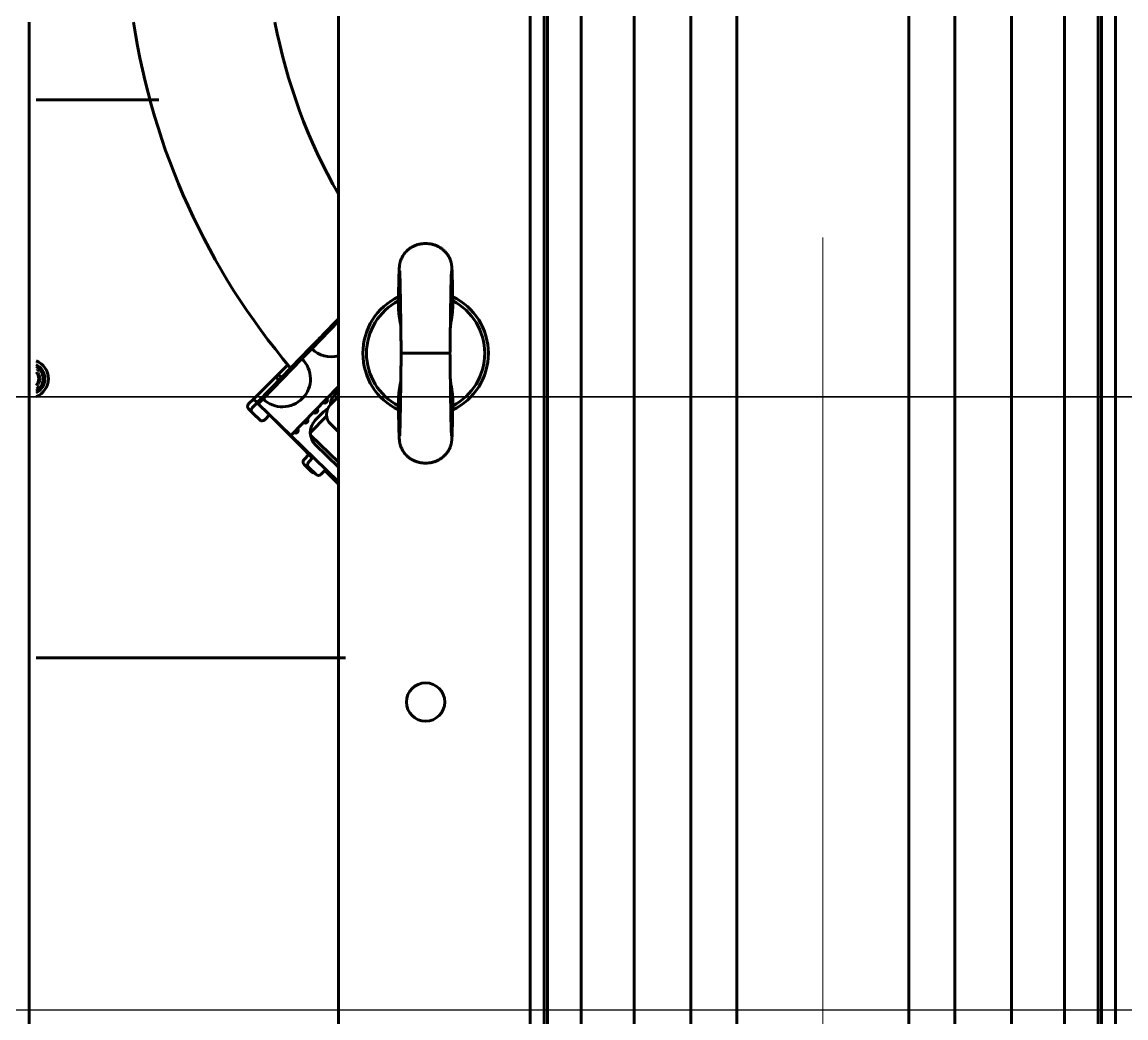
# Model space of a CAD drawing. Header units: millimetres. Extents: x 0 to 1680, y 0 to 594.
# Drawn here: x 114.02 to 119.78, y 458.94 to 464.13 of the extents above; entities that cross this region are included whole.
import ezdxf

# ---------------------------------------------------------------- set-up
doc = ezdxf.new("R2010")
doc.units = ezdxf.units.MM
for name, pattern in [('K5LT32792', [0]), ('K5LT32794', [0]), ('K5LT_AXLED', [13.35, 8.85, -1.5, 1.5, -1.5]), ('K5LT_BASIC', [0]), ('K5LT_REINFORCED', [0])]:
    doc.linetypes.add(name, pattern=pattern)
doc.layers.add('Системный слой', color=7, linetype='Continuous')

# ---------------------------------------------------------------- blocks, each defined once
blk = doc.blocks.new('U17')
at = {"layer": 'Системный слой', "color": 150, "linetype": 'K5LT_BASIC', "lineweight": 25, "true_color": 0x0080ff}
for p, q in [((132.418, 462.1773), (100.018, 462.1773)), ((100.018, 458.9773), (132.418, 458.9773))]:
    blk.add_line(p, q, dxfattribs=at)
blk = doc.blocks.new('U19')
at = {"layer": 'Системный слой', "color": 150, "linetype": 'K5LT_BASIC', "lineweight": 25, "true_color": 0x0080ff}
blk.add_line((100.018, 462.1773), (132.418, 462.1773), dxfattribs=at)
blk = doc.blocks.new('U1226')
at = {"layer": 'Системный слой', "color": 5, "linetype": 'K5LT32792', "lineweight": 60, "true_color": 0x0000ff}
for p, q in [((114.73, 463.7281), (114.0892, 463.7281)), ((115.7045, 460.8161), (114.0892, 460.8161))]:
    blk.add_line(p, q, dxfattribs=at)
for radius, start, end in [(0.1001, 290.92483, 69.07517), (0.0819, 295.88129, 64.11871), (0.0728, 299.41103, 60.58897), (0.0501, 315.58469, 44.41531)]:
    blk.add_arc((114.0535, 462.2721), radius, start, end, dxfattribs=at)
at = {"layer": 'Системный слой', "color": 7, "linetype": 'K5LT32794', "lineweight": 18}
blk.add_arc((114.0535, 462.2721), 0.0605, 306.23112, 53.76888, dxfattribs=at)
blk = doc.blocks.new('U1224')
at = {"layer": 'Системный слой', "color": 5, "linetype": 'K5LT32792', "lineweight": 60, "true_color": 0x0000ff}
for p, q in [((116.6691, 441.7927), (116.6691, 468.5927)), ((119.7248, 468.5927), (119.7248, 441.7927)), ((115.6681, 441.8291), (115.6681, 468.5563)), ((117.7483, 466.2267), (117.7483, 444.1587)), ((118.6456, 466.2267), (118.6456, 444.1587)), ((117.5081, 466.1357), (117.5081, 444.2497)), ((118.8858, 466.1357), (118.8858, 444.2497)), ((117.2114, 465.9537), (117.2114, 444.4317)), ((119.1825, 465.9537), (119.1825, 444.4317)), ((116.9348, 465.6807), (116.9348, 444.7047)), ((119.4591, 465.6807), (119.4591, 444.7047)), ((116.7419, 445.2507), (116.7419, 465.1347)), ((116.7601, 445.2507), (116.7601, 465.1347)), ((119.6338, 465.1347), (119.6338, 445.2507)), ((119.652, 465.1347), (119.652, 445.2507)), ((114.0528, 464.1337), (114.0528, 455.7387)), ((116.2651, 462.6641), (116.2651, 462.6623)), ((115.5284, 462.4281), (115.6681, 462.5721)), ((115.5852, 462.4997), (115.6681, 462.5851)), ((115.5662, 462.4801), (115.5789, 462.4932)), ((115.5789, 462.4932), (115.5852, 462.4997)), ((115.5789, 462.4932), (115.5854, 462.4869)), ((115.5852, 462.4997), (115.5917, 462.4934)), ((115.3191, 462.2254), (115.5218, 462.4344)), ((115.4777, 462.3758), (115.5284, 462.4281)), ((115.5218, 462.4344), (115.5282, 462.441)), ((115.5284, 462.4281), (115.5218, 462.4344)), ((115.5282, 462.441), (115.5345, 462.4475)), ((115.5282, 462.441), (115.5347, 462.4346)), ((115.5345, 462.4475), (115.5408, 462.454)), ((115.5345, 462.4475), (115.541, 462.4411)), ((115.5408, 462.454), (115.5535, 462.4671)), ((115.5474, 462.4477), (115.5408, 462.454)), ((115.5535, 462.4671), (115.5599, 462.4736)), ((115.5535, 462.4671), (115.56, 462.4607)), ((115.5599, 462.4736), (115.5662, 462.4801)), ((115.5599, 462.4736), (115.5664, 462.4673)), ((115.5727, 462.4738), (115.5662, 462.4801)), ((115.2749, 462.1668), (115.4777, 462.3758)), ((115.9957, 462.4047), (116.2505, 462.4047)), ((116.2346, 462.4047), (116.0115, 462.4047)), ((115.3791, 462.3205), (115.3534, 462.2947)), ((115.3791, 462.3205), (115.404, 462.3454)), ((115.3405, 462.2818), (115.2247, 462.166)), ((115.3405, 462.2818), (115.3534, 462.2947)), ((115.3574, 462.2649), (115.3405, 462.2818)), ((115.3534, 462.2947), (115.3701, 462.278)), ((115.2874, 462.1928), (115.3001, 462.2058)), ((115.3001, 462.2058), (115.3064, 462.2124)), ((115.3001, 462.2058), (115.3066, 462.1995)), ((115.3064, 462.2124), (115.3127, 462.2189)), ((115.3064, 462.2124), (115.3129, 462.206)), ((115.3127, 462.2189), (115.3191, 462.2254)), ((115.3193, 462.2125), (115.3127, 462.2189)), ((115.3191, 462.2254), (115.3256, 462.2191)), ((115.6681, 462.2323), (115.4194, 461.976)), ((115.6418, 462.1791), (115.6681, 462.2061)), ((115.2247, 462.166), (115.1989, 462.1403)), ((115.243, 462.147), (115.2177, 462.1209)), ((115.2247, 462.166), (115.2433, 462.1474)), ((115.243, 462.147), (115.2494, 462.1536)), ((115.243, 462.147), (115.2496, 462.1407)), ((115.2494, 462.1536), (115.2557, 462.1601)), ((115.2494, 462.1536), (115.2559, 462.1472)), ((115.2496, 462.1407), (115.2749, 462.1668)), ((115.4194, 461.976), (115.2496, 462.1407)), ((115.2557, 462.1601), (115.262, 462.1666)), ((115.2557, 462.1601), (115.2622, 462.1538)), ((115.262, 462.1666), (115.2747, 462.1797)), ((115.2686, 462.1603), (115.262, 462.1666)), ((115.2747, 462.1797), (115.281, 462.1862)), ((115.2747, 462.1797), (115.2812, 462.1734)), ((115.281, 462.1862), (115.2874, 462.1928)), ((115.281, 462.1862), (115.2876, 462.1799)), ((115.2939, 462.1864), (115.2874, 462.1928)), ((115.6265, 462.1372), (115.6681, 462.18)), ((116.2651, 462.1454), (116.2651, 462.1472)), ((115.1989, 462.1145), (115.2375, 462.0759)), ((115.2181, 462.0952), (115.2573, 462.0572)), ((115.283, 462.0575), (115.3083, 462.0837)), ((115.3077, 462.083), (115.3148, 462.0759)), ((115.5469, 462.0551), (115.5849, 462.0943)), ((115.3148, 462.0759), (115.4885, 461.9022)), ((115.6066, 462.0774), (115.5212, 461.9895)), ((115.6681, 461.9955), (115.6281, 462.0343)), ((115.4194, 461.976), (115.6681, 461.7347)), ((115.5223, 461.9775), (115.6681, 461.8361)), ((115.6681, 461.8108), (115.5488, 461.9264)), ((115.4885, 461.9022), (115.5142, 461.8765)), ((115.5142, 461.8765), (115.4885, 461.8507)), ((115.5116, 461.8358), (115.5369, 461.8619)), ((115.518, 461.8803), (115.5142, 461.8765)), ((115.5142, 461.8765), (115.5329, 461.8578)), ((115.5271, 461.7864), (115.4885, 461.825)), ((115.512, 461.81), (115.5512, 461.772)), ((115.5769, 461.7724), (115.6023, 461.7985)), ((115.5973, 461.7934), (115.6043, 461.7864)), ((115.6043, 461.7864), (115.6681, 461.7226))]:
    blk.add_line(p, q, dxfattribs=at)
blk.add_circle((116.1231, 460.5847), 0.1001, dxfattribs=at)
for centre, radius, start, end in [((118.1969, 464.6797), 3.64, 188.62693, 220.24592), ((118.1969, 464.6797), 2.912, 190.80692, 209.72243), ((115.7136, 463.1327), 0.1365, 109.47122, 114.77726), ((116.1231, 462.4047), 0.3276, 115.57274, 244.42726), ((116.1231, 462.4047), 0.3085, 117.35901, 242.64099), ((116.1231, 462.4047), 0.3276, 0, 64.42726), ((116.1231, 462.4047), 0.3085, 0, 62.64099), ((115.6297, 462.5326), 0.1456, 225.86848, 285.25423), ((115.3763, 462.2713), 0.1456, 225.86848, 45.86848), ((116.1231, 462.4047), 0.3276, 295.57274, 0), ((116.1231, 462.4047), 0.3085, 297.35901, 0), ((115.6475, 462.2111), 0.0136, 225.86848, 45.86848), ((115.2118, 462.1274), 0.0182, 135, 225), ((115.5968, 462.1588), 0.0136, 225.86848, 45.86848), ((115.681, 462.1411), 0.0546, 135.86848, 184.05817), ((115.2307, 462.1082), 0.0182, 135.86848, 225.86848), ((115.5461, 462.1066), 0.0136, 225.86848, 45.86848), ((115.6502, 462.0309), 0.091, 115.53869, 135.86848), ((115.6788, 462.0865), 0.0728, 135.86848, 225.86848), ((115.2504, 462.0888), 0.0182, 225, 235.47376), ((115.2699, 462.0702), 0.0182, 225.86848, 315.86848), ((115.4954, 462.0543), 0.0136, 225.86848, 45.86848), ((115.6122, 461.9918), 0.091, 135.86848, 225.86848), ((115.4447, 462.0021), 0.0136, 225.86848, 45.86848), ((115.5014, 461.8379), 0.0182, 135, 225), ((115.5247, 461.8231), 0.0182, 135.86848, 225.86848), ((115.54, 461.7992), 0.0182, 225, 275.70722), ((115.5639, 461.7851), 0.0182, 225.86848, 315.86848)]:
    blk.add_arc(centre, radius, start, end, dxfattribs=at)
for points, knots in [([(115.981, 462.6641), (115.9811, 462.6696), (115.9812, 462.6751), (115.9815, 462.6939), (115.9818, 462.7068), (115.9822, 462.7312), (115.9824, 462.7427), (115.9829, 462.7641), (115.9831, 462.7741), (115.9835, 462.7924), (115.9837, 462.8008), (115.9842, 462.8158), (115.9844, 462.8225), (115.9849, 462.8343), (115.9851, 462.8394), (115.9856, 462.8483), (115.9858, 462.8521), (115.9863, 462.8577), (115.9864, 462.859), (115.9868, 462.8623), (115.9871, 462.8645), (115.9877, 462.8687), (115.988, 462.8702), (115.9886, 462.8734), (115.9889, 462.875), (115.9897, 462.8784), (115.9902, 462.8802), (115.9912, 462.884), (115.9918, 462.8859), (115.993, 462.8897), (115.9937, 462.8914), (115.995, 462.895), (115.9957, 462.8968), (115.9976, 462.901), (115.9988, 462.9035), (116.0013, 462.9084), (116.0027, 462.9108), (116.0064, 462.917), (116.0089, 462.9207), (116.0122, 462.925), (116.0128, 462.9257), (116.0146, 462.928), (116.0158, 462.9295), (116.0196, 462.9339), (116.0223, 462.9367), (116.0256, 462.9399), (116.0262, 462.9404), (116.028, 462.9421), (116.0292, 462.9432), (116.0323, 462.9458), (116.0341, 462.9473), (116.0406, 462.9523), (116.0455, 462.9556), (116.051, 462.9588), (116.0515, 462.9591), (116.0528, 462.9598), (116.0535, 462.9603), (116.0558, 462.9615), (116.0574, 462.9623), (116.061, 462.9641), (116.0631, 462.9651), (116.0704, 462.9683), (116.0758, 462.9703), (116.0867, 462.9735), (116.0922, 462.9748), (116.1033, 462.9768), (116.109, 462.9774), (116.1203, 462.9781), (116.126, 462.9781), (116.1374, 462.9774), (116.1431, 462.9767), (116.1543, 462.9747), (116.16, 462.9734), (116.1709, 462.9701), (116.1763, 462.9681), (116.1867, 462.9635), (116.1918, 462.9608), (116.2015, 462.955), (116.2061, 462.9518), (116.2111, 462.948), (116.2115, 462.9476), (116.2127, 462.9467), (116.2133, 462.9462), (116.2154, 462.9445), (116.2167, 462.9433), (116.2197, 462.9406), (116.2213, 462.9391), (116.227, 462.9334), (116.2308, 462.929), (116.2372, 462.9206), (116.24, 462.9166), (116.2448, 462.9084), (116.2471, 462.9042), (116.2501, 462.8974), (116.2511, 462.8949), (116.2528, 462.8905), (116.2534, 462.8887), (116.2545, 462.8852), (116.2551, 462.8835), (116.2561, 462.8798), (116.2566, 462.8777), (116.2574, 462.8739), (116.2578, 462.8723), (116.2583, 462.8691), (116.2585, 462.8678), (116.2589, 462.8656), (116.259, 462.8647), (116.2593, 462.8622), (116.2595, 462.8609), (116.2598, 462.8582), (116.2599, 462.857), (116.2602, 462.8535), (116.2603, 462.8512), (116.2607, 462.8451), (116.2609, 462.8411), (116.2614, 462.8315), (116.2616, 462.8259), (116.262, 462.8131), (116.2622, 462.8058), (116.2627, 462.7896), (116.2629, 462.7806), (116.2633, 462.7611), (116.2635, 462.7505), (116.264, 462.7279), (116.2642, 462.7159), (116.2646, 462.6908), (116.2648, 462.6777), (116.2651, 462.6641)], [0, 0, 0, 0, 0.017176, 0.017176, 0.060189, 0.060189, 0.103031, 0.103031, 0.145607, 0.145607, 0.187776, 0.187776, 0.229214, 0.229214, 0.269265, 0.269265, 0.306287, 0.306287, 0.316766, 0.316766, 0.331254, 0.331254, 0.338433, 0.338433, 0.344351, 0.344351, 0.35027, 0.35027, 0.356188, 0.356188, 0.361322, 0.361322, 0.366455, 0.366455, 0.373597, 0.373597, 0.380738, 0.380738, 0.392058, 0.392058, 0.394507, 0.394507, 0.399406, 0.399406, 0.409203, 0.409203, 0.411209, 0.411209, 0.415366, 0.415366, 0.421362, 0.421362, 0.436111, 0.436111, 0.437601, 0.437601, 0.439779, 0.439779, 0.444222, 0.444222, 0.449945, 0.449945, 0.464388, 0.464388, 0.478644, 0.478644, 0.492934, 0.492934, 0.507282, 0.507282, 0.521702, 0.521702, 0.536183, 0.536183, 0.550605, 0.550605, 0.564958, 0.564958, 0.579205, 0.579205, 0.580711, 0.580711, 0.582894, 0.582894, 0.587406, 0.587406, 0.593111, 0.593111, 0.607745, 0.607745, 0.620022, 0.620022, 0.632298, 0.632298, 0.639528, 0.639528, 0.644784, 0.644784, 0.65004, 0.65004, 0.656718, 0.656718, 0.663396, 0.663396, 0.670074, 0.670074, 0.67518, 0.67518, 0.685394, 0.685394, 0.6957, 0.6957, 0.716312, 0.716312, 0.751075, 0.751075, 0.790029, 0.790029, 0.830998, 0.830998, 0.8729, 0.8729, 0.915279, 0.915279, 0.957968, 0.957968, 1, 1, 1, 1]), ([(115.9957, 462.4047), (115.9954, 462.4218), (115.9952, 462.439), (115.9948, 462.4693), (115.9946, 462.4825), (115.9942, 462.5124), (115.994, 462.5289), (115.9936, 462.5613), (115.9934, 462.5772), (115.9929, 462.6081), (115.9927, 462.6231), (115.9922, 462.652), (115.992, 462.6659), (115.9916, 462.6925), (115.9914, 462.7052), (115.9909, 462.7291), (115.9907, 462.7403), (115.9903, 462.7611), (115.9901, 462.7707), (115.9896, 462.7881), (115.9894, 462.796), (115.989, 462.8097), (115.9888, 462.8157), (115.9884, 462.8254), (115.9883, 462.8292), (115.988, 462.8337), (115.9879, 462.8348), (115.9879, 462.8353)], [0, 0, 0, 0, 0.08232, 0.08232, 0.1467, 0.1467, 0.228852, 0.228852, 0.310923, 0.310923, 0.392854, 0.392854, 0.474577, 0.474577, 0.556012, 0.556012, 0.637073, 0.637073, 0.717469, 0.717469, 0.796934, 0.796934, 0.874791, 0.874791, 0.949492, 0.949492, 1, 1, 1, 1]), ([(116.2505, 462.4047), (116.2507, 462.4218), (116.2509, 462.439), (116.2513, 462.4693), (116.2515, 462.4825), (116.2519, 462.5124), (116.2521, 462.5289), (116.2525, 462.5613), (116.2528, 462.5772), (116.2532, 462.6081), (116.2534, 462.6231), (116.2539, 462.652), (116.2541, 462.6659), (116.2545, 462.6925), (116.2547, 462.7052), (116.2552, 462.7291), (116.2554, 462.7403), (116.2558, 462.7611), (116.256, 462.7707), (116.2565, 462.7881), (116.2567, 462.796), (116.2571, 462.8097), (116.2573, 462.8157), (116.2577, 462.8254), (116.2579, 462.8292), (116.2581, 462.8337), (116.2582, 462.8348), (116.2582, 462.8353)], [0, 0, 0, 0, 0.08232, 0.08232, 0.1467, 0.1467, 0.228852, 0.228852, 0.310923, 0.310923, 0.392854, 0.392854, 0.474577, 0.474577, 0.556012, 0.556012, 0.637073, 0.637073, 0.717469, 0.717469, 0.796934, 0.796934, 0.874791, 0.874791, 0.949492, 0.949492, 1, 1, 1, 1]), ([(115.9938, 462.5467), (115.9927, 462.5526), (115.9911, 462.5612), (115.9888, 462.5749), (115.9872, 462.5852), (115.9857, 462.5953), (115.9845, 462.6048), (115.9832, 462.6159), (115.9823, 462.6265), (115.9816, 462.6361), (115.9812, 462.6446), (115.981, 462.6545), (115.981, 462.6609), (115.981, 462.6641)], [0, 0, 0, 0, 0.15286, 0.221509, 0.353653, 0.416952, 0.479469, 0.596165, 0.701499, 0.749591, 0.83811, 0.919653, 1, 1, 1, 1]), ([(116.2651, 462.6623), (116.2651, 462.658), (116.2651, 462.6507), (116.2647, 462.6403), (116.2641, 462.6307), (116.2633, 462.6205), (116.2624, 462.6115), (116.261, 462.5998), (116.2596, 462.5894), (116.2576, 462.5765), (116.2557, 462.565), (116.2537, 462.5543), (116.2526, 462.5481), (116.2523, 462.5467)], [0, 0, 0, 0, 0.109932, 0.187227, 0.269626, 0.357006, 0.450814, 0.501137, 0.662124, 0.719776, 0.837731, 0.961119, 1, 1, 1, 1]), ([(115.9957, 462.4047), (115.9954, 462.3876), (115.9952, 462.3704), (115.9948, 462.3401), (115.9946, 462.3269), (115.9942, 462.2971), (115.994, 462.2805), (115.9936, 462.2481), (115.9934, 462.2323), (115.9929, 462.2014), (115.9927, 462.1864), (115.9922, 462.1574), (115.992, 462.1435), (115.9916, 462.1169), (115.9914, 462.1042), (115.9909, 462.0804), (115.9907, 462.0691), (115.9903, 462.0483), (115.9901, 462.0387), (115.9896, 462.0213), (115.9894, 462.0134), (115.989, 461.9997), (115.9888, 461.9937), (115.9884, 461.984), (115.9883, 461.9802), (115.988, 461.9758), (115.9879, 461.9746), (115.9879, 461.9742)], [0, 0, 0, 0, 0.08232, 0.08232, 0.1467, 0.1467, 0.228852, 0.228852, 0.310923, 0.310923, 0.392854, 0.392854, 0.474577, 0.474577, 0.556012, 0.556012, 0.637073, 0.637073, 0.717469, 0.717469, 0.796934, 0.796934, 0.874791, 0.874791, 0.949492, 0.949492, 1, 1, 1, 1]), ([(116.2505, 462.4047), (116.2507, 462.3876), (116.2509, 462.3704), (116.2513, 462.3401), (116.2515, 462.3269), (116.2519, 462.2971), (116.2521, 462.2805), (116.2525, 462.2481), (116.2528, 462.2323), (116.2532, 462.2014), (116.2534, 462.1864), (116.2539, 462.1574), (116.2541, 462.1435), (116.2545, 462.1169), (116.2547, 462.1042), (116.2552, 462.0804), (116.2554, 462.0691), (116.2558, 462.0483), (116.256, 462.0387), (116.2565, 462.0213), (116.2567, 462.0134), (116.2571, 461.9997), (116.2573, 461.9937), (116.2577, 461.984), (116.2579, 461.9802), (116.2581, 461.9758), (116.2582, 461.9746), (116.2582, 461.9742)], [0, 0, 0, 0, 0.08232, 0.08232, 0.1467, 0.1467, 0.228852, 0.228852, 0.310923, 0.310923, 0.392854, 0.392854, 0.474577, 0.474577, 0.556012, 0.556012, 0.637073, 0.637073, 0.717469, 0.717469, 0.796934, 0.796934, 0.874791, 0.874791, 0.949492, 0.949492, 1, 1, 1, 1]), ([(115.9938, 462.2628), (115.9927, 462.2568), (115.9911, 462.2482), (115.9888, 462.2345), (115.9872, 462.2242), (115.9857, 462.2142), (115.9845, 462.2047), (115.9832, 462.1935), (115.9823, 462.1829), (115.9816, 462.1734), (115.9812, 462.1648), (115.981, 462.1549), (115.981, 462.1485), (115.981, 462.1454)], [0, 0, 0, 0, 0.15286, 0.221509, 0.353653, 0.416952, 0.479469, 0.596165, 0.701499, 0.749591, 0.83811, 0.919653, 1, 1, 1, 1]), ([(116.2651, 462.1472), (116.2651, 462.1514), (116.2651, 462.1587), (116.2647, 462.1692), (116.2641, 462.1788), (116.2633, 462.189), (116.2624, 462.1979), (116.261, 462.2097), (116.2596, 462.22), (116.2576, 462.2329), (116.2557, 462.2444), (116.2537, 462.2551), (116.2526, 462.2613), (116.2523, 462.2628)], [0, 0, 0, 0, 0.109932, 0.187227, 0.269626, 0.357006, 0.450814, 0.501137, 0.662124, 0.719776, 0.837731, 0.961119, 1, 1, 1, 1]), ([(115.981, 462.1454), (115.9811, 462.1398), (115.9812, 462.1343), (115.9815, 462.1155), (115.9818, 462.1026), (115.9822, 462.0783), (115.9824, 462.0667), (115.9829, 462.0453), (115.9831, 462.0353), (115.9835, 462.017), (115.9837, 462.0086), (115.9842, 461.9936), (115.9844, 461.9869), (115.9849, 461.9751), (115.9851, 461.9701), (115.9856, 461.9611), (115.9858, 461.9573), (115.9863, 461.9517), (115.9864, 461.9505), (115.9868, 461.9471), (115.9871, 461.945), (115.9877, 461.9408), (115.988, 461.9392), (115.9886, 461.936), (115.9889, 461.9345), (115.9897, 461.931), (115.9902, 461.9292), (115.9912, 461.9254), (115.9918, 461.9235), (115.993, 461.9198), (115.9937, 461.918), (115.995, 461.9144), (115.9957, 461.9126), (115.9976, 461.9084), (115.9988, 461.9059), (116.0013, 461.901), (116.0027, 461.8986), (116.0064, 461.8924), (116.0089, 461.8888), (116.0122, 461.8845), (116.0128, 461.8837), (116.0146, 461.8814), (116.0158, 461.88), (116.0196, 461.8756), (116.0223, 461.8728), (116.0256, 461.8696), (116.0262, 461.869), (116.028, 461.8674), (116.0292, 461.8663), (116.0323, 461.8636), (116.0341, 461.8621), (116.0406, 461.8571), (116.0455, 461.8538), (116.051, 461.8506), (116.0515, 461.8503), (116.0528, 461.8496), (116.0535, 461.8492), (116.0558, 461.8479), (116.0574, 461.8471), (116.061, 461.8453), (116.0631, 461.8444), (116.0704, 461.8412), (116.0758, 461.8392), (116.0867, 461.8359), (116.0922, 461.8346), (116.1033, 461.8326), (116.109, 461.832), (116.1203, 461.8313), (116.126, 461.8313), (116.1374, 461.832), (116.1431, 461.8327), (116.1543, 461.8347), (116.16, 461.836), (116.1709, 461.8394), (116.1763, 461.8414), (116.1867, 461.846), (116.1918, 461.8486), (116.2015, 461.8544), (116.2061, 461.8576), (116.2111, 461.8614), (116.2115, 461.8618), (116.2127, 461.8627), (116.2133, 461.8632), (116.2154, 461.8649), (116.2167, 461.8661), (116.2197, 461.8688), (116.2213, 461.8704), (116.227, 461.876), (116.2308, 461.8804), (116.2372, 461.8888), (116.24, 461.8928), (116.2448, 461.901), (116.2471, 461.9053), (116.2501, 461.912), (116.2511, 461.9145), (116.2528, 461.9189), (116.2534, 461.9207), (116.2545, 461.9242), (116.2551, 461.9259), (116.2561, 461.9296), (116.2566, 461.9317), (116.2574, 461.9355), (116.2578, 461.9372), (116.2583, 461.9403), (116.2585, 461.9417), (116.2589, 461.9438), (116.259, 461.9447), (116.2593, 461.9472), (116.2595, 461.9486), (116.2598, 461.9512), (116.2599, 461.9524), (116.2602, 461.956), (116.2603, 461.9582), (116.2607, 461.9644), (116.2609, 461.9684), (116.2614, 461.9779), (116.2616, 461.9835), (116.262, 461.9963), (116.2622, 462.0036), (116.2627, 462.0199), (116.2629, 462.0288), (116.2633, 462.0484), (116.2635, 462.0589), (116.264, 462.0815), (116.2642, 462.0935), (116.2646, 462.1187), (116.2648, 462.1318), (116.2651, 462.1454)], [0, 0, 0, 0, 0.0171763, 0.0171763, 0.0601886, 0.0601886, 0.1030308, 0.1030308, 0.1456067, 0.1456067, 0.1877761, 0.1877761, 0.2292138, 0.2292138, 0.2692646, 0.2692646, 0.3062867, 0.3062867, 0.3167657, 0.3167657, 0.3312543, 0.3312543, 0.3384329, 0.3384329, 0.3443513, 0.3443513, 0.3502697, 0.3502697, 0.3561881, 0.3561881, 0.3613217, 0.3613217, 0.3664553, 0.3664553, 0.3735965, 0.3735965, 0.3807377, 0.3807377, 0.3920581, 0.3920581, 0.3945074, 0.3945074, 0.3994061, 0.3994061, 0.4092034, 0.4092034, 0.411209, 0.411209, 0.4153663, 0.4153663, 0.4213622, 0.4213622, 0.4361115, 0.4361115, 0.4376011, 0.4376011, 0.439779, 0.439779, 0.4442216, 0.4442216, 0.4499455, 0.4499455, 0.4643877, 0.4643877, 0.4786444, 0.4786444, 0.4929344, 0.4929344, 0.5072825, 0.5072825, 0.5217023, 0.5217023, 0.5361832, 0.5361832, 0.5506054, 0.5506054, 0.5649575, 0.5649575, 0.5792045, 0.5792045, 0.5807107, 0.5807107, 0.5828936, 0.5828936, 0.5874061, 0.5874061, 0.5931108, 0.5931108, 0.6077454, 0.6077454, 0.6200219, 0.6200219, 0.6322984, 0.6322984, 0.6395281, 0.6395281, 0.6447841, 0.6447841, 0.65004, 0.65004, 0.6567179, 0.6567179, 0.6633958, 0.6633958, 0.6700737, 0.6700737, 0.6751805, 0.6751805, 0.6853941, 0.6853941, 0.6957002, 0.6957002, 0.7163124, 0.7163124, 0.7510746, 0.7510746, 0.7900292, 0.7900292, 0.8309976, 0.8309976, 0.8729, 0.8729, 0.915279, 0.915279, 0.9579675, 0.9579675, 1, 1, 1, 1])]:
    blk.add_open_spline(points, degree=3, knots=knots, dxfattribs=at)
at = {"layer": 'Системный слой'}
blk.add_blockref('U1226', (0, 0), dxfattribs=at)
blk = doc.blocks.new('U1223')
at = {"layer": 'Системный слой', "color": 30, "linetype": 'K5LT_AXLED', "lineweight": 13, "true_color": 0xff8000}
blk.add_line((118.1969, 440.8099), (118.1969, 469.5099), dxfattribs=at)
at = {"layer": 'Системный слой'}
blk.add_blockref('U1224', (0, 0), dxfattribs=at)

msp = doc.modelspace()

# ---------------------------------------------------------------- linework, layer by layer
at = {"layer": 'Системный слой', "color": 134, "linetype": 'K5LT_REINFORCED', "lineweight": 60, "true_color": 0x009696}
for points in [[(109.25651, 458.8921), (103.62645, 465.46793), (114.37019, 470.32007), (116.81796, 474.66148)], [(110.61529, 447.76305), (105.63407, 457.04969), (108.2026, 468.65648), (116.81796, 474.66148)], [(110.39893, 449.43459), (106.34979, 456.53967), (107.94366, 470.1303), (116.81796, 474.66148)]]:
    msp.add_open_spline(points, degree=3, dxfattribs=at)

# ---------------------------------------------------------------- block references
at = {"layer": 'Системный слой'}
for name in ['U1223', 'U19', 'U17']:
    msp.add_blockref(name, (0, 0), dxfattribs=at)

doc.saveas('drawing.dxf')
